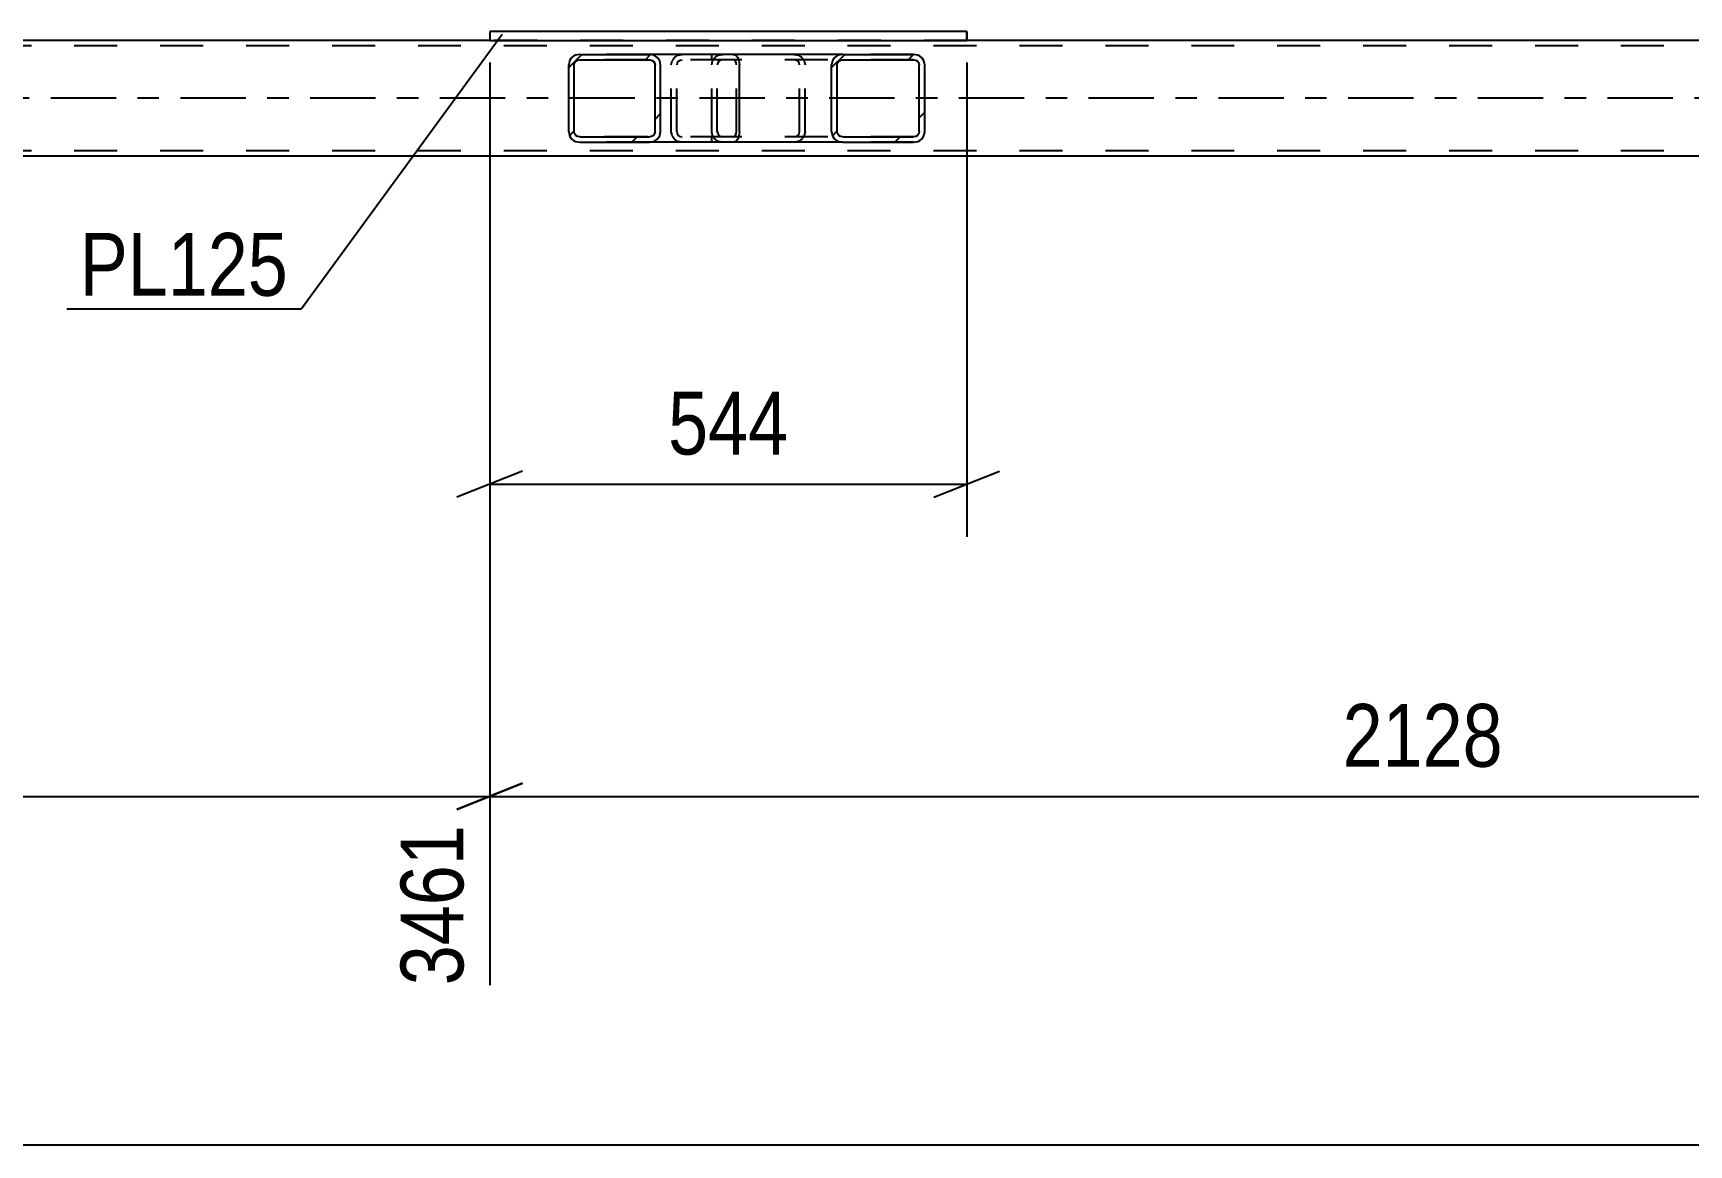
# Model space of a CAD drawing. Header units: millimetres. Extents: x -857 to 332, y -866 to -25.
# Drawn here: x -719.2 to -643.6, y -601.4 to -550.7 of the extents above; entities that cross this region are included whole.
import ezdxf

# ---------------------------------------------------------------- set-up
doc = ezdxf.new("R2010")
doc.units = ezdxf.units.MM
doc.linetypes.add('DXK_LINE_DOT2', pattern=[3.9198, 1.9599, -1.9599])
doc.linetypes.add('DXK_LINE_DOT3', pattern=[5.9187, 2.979, -0.9799, 0.9799, -0.9799])
doc.styles.add('Arial Narrow', font='ARIALN.TTF', dxfattribs={"height": 0.2})

# ---------------------------------------------------------------- blocks, each defined once
blk = doc.blocks.new('Part-570386455-8836 - 8305')
at = {"color": 7, "linetype": 'DXK_LINE_DOT2'}
for p, q in [((-111.678, -551.249), (-792.019, -551.249)), ((-676.576, -551.009), (-698.339, -551.009)), ((-111.678, -556.049), (-792.019, -556.049))]:
    blk.add_line(p, q, dxfattribs=at)
at = {"color": 2, "linetype": 'Continuous'}
for p, q in [((-698.339, -551.009), (-761.71, -551.009)), ((-613.205, -551.009), (-676.576, -551.009)), ((-111.678, -556.289), (-792.019, -556.289))]:
    blk.add_line(p, q, dxfattribs=at)
at = {"color": 7, "linetype": 'DXK_LINE_DOT3'}
blk.add_line((-111.678, -553.649), (-792.019, -553.649), dxfattribs=at)
blk = doc.blocks.new('Part-570386455-8449 - 8305')
at = {"linetype": 'Continuous'}
h = blk.add_hatch(dxfattribs=at)
h.set_pattern_fill('', scale=0.7, style=0, pattern_type=0)
h.set_pattern_definition([(45, (-682.7053, -555.3532), (-1.57154, 1.57154), [])])
h.paths.add_polyline_path([(-682.744, -555.169), (-682.705, -555.353), (-682.595, -555.509), (-682.429, -555.613), (-682.233, -555.649), (-678.998, -555.649), (-678.803, -555.613), (-678.637, -555.509), (-678.526, -555.353), (-678.487, -555.169), (-678.487, -552.129), (-678.526, -551.946), (-678.637, -551.79), (-678.803, -551.686), (-678.998, -551.649), (-682.233, -551.649), (-682.429, -551.686), (-682.595, -551.79), (-682.705, -551.946), (-682.744, -552.129)])
h.paths.add_polyline_path([(-682.469, -552.038), (-682.414, -551.96), (-682.331, -551.908), (-682.233, -551.889), (-678.998, -551.889), (-678.901, -551.908), (-678.818, -551.96), (-678.762, -552.038), (-678.743, -552.129), (-678.743, -555.169), (-678.762, -555.261), (-678.818, -555.339), (-678.901, -555.391), (-678.998, -555.409), (-682.233, -555.409), (-682.331, -555.391), (-682.414, -555.339), (-682.469, -555.261), (-682.489, -555.169), (-682.489, -552.129)])
at = {"color": 7, "linetype": 'DXK_LINE_DOT2'}
for p, q in [((-688.209, -552.129), (-688.171, -551.946)), ((-688.209, -555.169), (-688.209, -552.129)), ((-687.935, -552.038), (-687.954, -552.129)), ((-687.954, -555.169), (-687.954, -552.129)), ((-687.879, -551.96), (-687.935, -552.038)), ((-687.894, -551.686), (-687.699, -551.649)), ((-687.796, -551.908), (-687.879, -551.96)), ((-687.699, -551.889), (-687.796, -551.908)), ((-687.217, -551.649), (-687.699, -551.649)), ((-678.998, -551.889), (-687.699, -551.889)), ((-684.463, -551.649), (-684.268, -551.686)), ((-684.366, -551.908), (-684.463, -551.889)), ((-684.283, -551.96), (-684.366, -551.908)), ((-684.228, -552.038), (-684.283, -551.96)), ((-684.208, -552.129), (-684.228, -552.038)), ((-684.208, -555.169), (-684.208, -552.129)), ((-683.992, -551.946), (-683.953, -552.129)), ((-683.953, -555.169), (-683.953, -552.129)), ((-678.998, -551.649), (-682.233, -551.649)), ((-688.171, -555.353), (-688.209, -555.169)), ((-687.954, -555.169), (-687.935, -555.261)), ((-684.228, -555.261), (-684.208, -555.169)), ((-683.953, -555.169), (-683.992, -555.353)), ((-687.935, -555.261), (-687.879, -555.339)), ((-687.699, -555.649), (-687.894, -555.613)), ((-687.879, -555.339), (-687.796, -555.391)), ((-687.796, -555.391), (-687.699, -555.409)), ((-678.998, -555.409), (-687.699, -555.409)), ((-687.217, -555.649), (-687.699, -555.649)), ((-684.463, -555.409), (-684.366, -555.391)), ((-684.268, -555.613), (-684.463, -555.649)), ((-684.366, -555.391), (-684.283, -555.339)), ((-684.283, -555.339), (-684.228, -555.261)), ((-678.998, -555.649), (-682.233, -555.649))]:
    blk.add_line(p, q, dxfattribs=at)
at = {"color": 2, "linetype": 'Continuous'}
for p, q in [((-682.233, -551.649), (-687.217, -551.649)), ((-682.705, -551.946), (-682.744, -552.129)), ((-682.744, -555.169), (-682.744, -552.129)), ((-682.489, -552.129), (-682.469, -552.038)), ((-682.489, -555.169), (-682.489, -552.129)), ((-682.469, -552.038), (-682.414, -551.96)), ((-682.233, -551.649), (-682.429, -551.686)), ((-682.414, -551.96), (-682.331, -551.908)), ((-682.331, -551.908), (-682.233, -551.889)), ((-682.233, -551.649), (-678.998, -551.649)), ((-682.233, -551.889), (-678.998, -551.889)), ((-678.803, -551.686), (-678.998, -551.649)), ((-678.998, -551.889), (-678.901, -551.908)), ((-678.901, -551.908), (-678.818, -551.96)), ((-678.818, -551.96), (-678.762, -552.038)), ((-678.762, -552.038), (-678.743, -552.129)), ((-678.743, -555.169), (-678.743, -552.129)), ((-678.487, -552.129), (-678.526, -551.946)), ((-678.487, -555.169), (-678.487, -552.129)), ((-682.744, -555.169), (-682.705, -555.353)), ((-682.469, -555.261), (-682.489, -555.169)), ((-678.743, -555.169), (-678.762, -555.261)), ((-678.526, -555.353), (-678.487, -555.169)), ((-682.233, -555.649), (-687.217, -555.649)), ((-682.414, -555.339), (-682.469, -555.261)), ((-682.429, -555.613), (-682.233, -555.649)), ((-682.331, -555.391), (-682.414, -555.339)), ((-682.233, -555.409), (-682.331, -555.391)), ((-682.233, -555.409), (-678.998, -555.409)), ((-682.233, -555.649), (-678.998, -555.649)), ((-678.901, -555.391), (-678.998, -555.409)), ((-678.998, -555.649), (-678.803, -555.613)), ((-678.818, -555.339), (-678.901, -555.391)), ((-678.762, -555.261), (-678.818, -555.339))]:
    blk.add_line(p, q, dxfattribs=at)
at = {"color": 7, "linetype": 'DXK_LINE_DOT2'}
for centre, start, end in [((-687.718, -552.15), 110.75832, 155.68004), ((-684.444, -552.15), 24.31996, 69.24168), ((-687.718, -555.149), 204.31996, 249.24168), ((-684.444, -555.149), 290.75832, 335.68004)]:
    blk.add_arc(centre, 0.496, start, end, dxfattribs=at)
at = {"color": 2, "linetype": 'Continuous'}
for centre, start, end in [((-682.253, -552.15), 110.75832, 155.68005), ((-678.979, -552.15), 24.31995, 69.24168), ((-682.253, -555.149), 204.31995, 249.24168), ((-678.979, -555.149), 290.75832, 335.68005)]:
    blk.add_arc(centre, 0.496, start, end, dxfattribs=at)
blk = doc.blocks.new('Part-570386455-8448 - 8305')
at = {"linetype": 'Continuous'}
h = blk.add_hatch(dxfattribs=at)
h.set_pattern_fill('', scale=0.7, style=0, pattern_type=0)
h.set_pattern_definition([(45, (-694.6964, -555.3532), (-1.57154, 1.57154), [])])
h.paths.add_polyline_path([(-694.735, -555.169), (-694.696, -555.353), (-694.587, -555.509), (-694.424, -555.613), (-694.232, -555.649), (-691.048, -555.649), (-690.855, -555.613), (-690.692, -555.509), (-690.583, -555.353), (-690.545, -555.169), (-690.545, -552.129), (-690.583, -551.946), (-690.692, -551.79), (-690.855, -551.686), (-691.048, -551.649), (-694.232, -551.649), (-694.424, -551.686), (-694.587, -551.79), (-694.696, -551.946), (-694.735, -552.129)])
h.paths.add_polyline_path([(-694.464, -552.038), (-694.41, -551.96), (-694.328, -551.908), (-694.232, -551.889), (-691.048, -551.889), (-690.951, -551.908), (-690.87, -551.96), (-690.815, -552.038), (-690.796, -552.129), (-690.796, -555.169), (-690.815, -555.261), (-690.87, -555.339), (-690.951, -555.391), (-691.048, -555.409), (-694.232, -555.409), (-694.328, -555.391), (-694.41, -555.339), (-694.464, -555.261), (-694.483, -555.169), (-694.483, -552.129)])
at = {"color": 2, "linetype": 'Continuous'}
for p, q in [((-694.696, -551.946), (-694.735, -552.129)), ((-694.735, -555.169), (-694.735, -552.129)), ((-694.483, -552.129), (-694.464, -552.038)), ((-694.483, -555.169), (-694.483, -552.129)), ((-694.464, -552.038), (-694.41, -551.96)), ((-694.232, -551.649), (-694.424, -551.686)), ((-694.41, -551.96), (-694.328, -551.908)), ((-694.328, -551.908), (-694.232, -551.889)), ((-694.232, -551.649), (-691.048, -551.649)), ((-694.232, -551.889), (-691.048, -551.889)), ((-687.217, -551.649), (-691.048, -551.649)), ((-690.855, -551.686), (-691.048, -551.649)), ((-691.048, -551.889), (-690.951, -551.908)), ((-690.951, -551.908), (-690.87, -551.96)), ((-690.87, -551.96), (-690.815, -552.038)), ((-690.815, -552.038), (-690.796, -552.129)), ((-690.796, -555.169), (-690.796, -552.129)), ((-690.545, -552.129), (-690.583, -551.946)), ((-690.545, -555.169), (-690.545, -552.129)), ((-687.217, -551.649), (-687.113, -551.686)), ((-687.113, -551.686), (-687.026, -551.79)), ((-687.026, -551.79), (-686.967, -551.946)), ((-686.967, -551.946), (-686.946, -552.129)), ((-686.946, -555.169), (-686.946, -552.129)), ((-694.735, -555.169), (-694.696, -555.353)), ((-694.464, -555.261), (-694.483, -555.169)), ((-690.796, -555.169), (-690.815, -555.261)), ((-690.583, -555.353), (-690.545, -555.169)), ((-686.946, -555.169), (-686.967, -555.353)), ((-694.41, -555.339), (-694.464, -555.261)), ((-694.424, -555.613), (-694.232, -555.649)), ((-694.328, -555.391), (-694.41, -555.339)), ((-694.232, -555.409), (-694.328, -555.391)), ((-694.232, -555.409), (-691.048, -555.409)), ((-694.232, -555.649), (-691.048, -555.649)), ((-690.951, -555.391), (-691.048, -555.409)), ((-691.048, -555.649), (-690.855, -555.613)), ((-687.217, -555.649), (-691.048, -555.649)), ((-690.87, -555.339), (-690.951, -555.391)), ((-690.815, -555.261), (-690.87, -555.339)), ((-687.113, -555.613), (-687.217, -555.649)), ((-687.026, -555.509), (-687.113, -555.613)), ((-686.967, -555.353), (-687.026, -555.509))]:
    blk.add_line(p, q, dxfattribs=at)
at = {"color": 7, "linetype": 'DXK_LINE_DOT2'}
for p, q in [((-691.048, -551.649), (-694.232, -551.649)), ((-687.217, -551.889), (-694.232, -551.889)), ((-690.054, -552.129), (-690.016, -551.946)), ((-690.054, -555.169), (-690.054, -552.129)), ((-689.784, -552.038), (-689.803, -552.129)), ((-689.803, -555.169), (-689.803, -552.129)), ((-689.729, -551.96), (-689.784, -552.038)), ((-689.744, -551.686), (-689.552, -551.649)), ((-689.729, -551.96), (-689.707, -551.946)), ((-689.707, -551.946), (-689.648, -551.908)), ((-689.648, -551.908), (-689.552, -551.889)), ((-688.209, -551.889), (-688.209, -551.649)), ((-687.165, -551.908), (-687.217, -551.889)), ((-687.121, -551.96), (-687.165, -551.908)), ((-687.092, -552.038), (-687.121, -551.96)), ((-687.082, -552.129), (-687.092, -552.038)), ((-687.082, -555.169), (-687.082, -552.129)), ((-690.016, -555.353), (-690.054, -555.169)), ((-689.803, -555.169), (-689.784, -555.261)), ((-687.092, -555.261), (-687.082, -555.169)), ((-687.217, -555.409), (-694.232, -555.409)), ((-691.048, -555.649), (-694.232, -555.649)), ((-689.784, -555.261), (-689.729, -555.339)), ((-689.552, -555.649), (-689.744, -555.613)), ((-689.729, -555.339), (-689.707, -555.353)), ((-689.707, -555.353), (-689.648, -555.391)), ((-689.648, -555.391), (-689.552, -555.409)), ((-688.209, -555.649), (-688.209, -555.409)), ((-687.217, -555.409), (-687.165, -555.391)), ((-687.165, -555.391), (-687.121, -555.339)), ((-687.121, -555.339), (-687.092, -555.261))]:
    blk.add_line(p, q, dxfattribs=at)
at = {"color": 2, "linetype": 'Continuous'}
for centre, start, end in [((-694.246, -552.145), 111.19409, 156.15058), ((-691.033, -552.145), 23.84942, 68.80591), ((-694.246, -555.154), 203.84942, 248.80591), ((-691.033, -555.154), 291.19409, 336.15058)]:
    blk.add_arc(centre, 0.492, start, end, dxfattribs=at)
at = {"color": 7, "linetype": 'DXK_LINE_DOT2'}
for centre, start, end in [((-689.566, -552.145), 111.1941, 156.15059), ((-689.566, -555.154), 203.84941, 248.8059)]:
    blk.add_arc(centre, 0.492, start, end, dxfattribs=at)
blk = doc.blocks.new('Part-570386455-8732 - 8305')
at = {"color": 2, "linetype": 'Continuous'}
for p, q in [((-698.339, -550.609), (-698.339, -551.009)), ((-676.576, -550.609), (-698.339, -550.609)), ((-676.576, -550.609), (-676.576, -551.009)), ((-676.576, -550.609), (-676.576, -550.609)), ((-698.339, -551.009), (-676.576, -551.009)), ((-676.576, -551.009), (-676.576, -551.009))]:
    blk.add_line(p, q, dxfattribs=at)
at = {"color": 7, "linetype": 'DXK_LINE_DOT2'}
for p, q in [((-698.339, -550.609), (-698.339, -551.009)), ((-676.576, -551.009), (-676.576, -550.609)), ((-676.576, -550.609), (-676.576, -550.609)), ((-676.576, -551.009), (-676.576, -551.009))]:
    blk.add_line(p, q, dxfattribs=at)
blk = doc.blocks.new('StraightDimension-570386455-8952 - 8305')
at = {"color": 7, "linetype": 'Continuous'}
blk.add_line((-807.214, -601.377), (-111.038, -601.377), dxfattribs=at)
blk = doc.blocks.new('StraightDimension-570386455-9578 - 8305')
at = {"color": 7, "linetype": 'Continuous'}
for p, q in [((-698.339, -552.009), (-698.339, -573.646)), ((-676.576, -552.009), (-676.576, -573.646)), ((-696.839, -570.646), (-699.839, -571.846)), ((-678.076, -571.846), (-675.076, -570.646)), ((-698.339, -571.246), (-676.576, -571.246))]:
    blk.add_line(p, q, dxfattribs=at)
at = {"color": 0}
blk.add_wipeout([(-684.115, -570.496), (-684.115, -566.296), (-690.799, -566.296), (-690.799, -570.496)], dxfattribs=at)
at = {"color": 3, "style": 'Arial Narrow'}
blk.add_text('544', height=2.8633, dxfattribs=at).set_placement((-690.199, -569.896))
blk = doc.blocks.new('StraightDimension-570386455-20043 - 8305')
at = {"color": 7, "linetype": 'Continuous'}
for p, q in [((-698.339, -552.009), (-698.339, -594.097)), ((-696.839, -584.884), (-699.839, -586.084)), ((-698.339, -585.484), (-613.205, -585.484))]:
    blk.add_line(p, q, dxfattribs=at)
at = {"color": 0}
blk.add_wipeout([(-651.515, -584.734), (-651.515, -580.534), (-660.028, -580.534), (-660.028, -584.734)], dxfattribs=at)
at = {"color": 3, "style": 'Arial Narrow'}
blk.add_text('2128', height=2.8633, dxfattribs=at).set_placement((-659.428, -584.134))
blk = doc.blocks.new('StraightDimension-570386455-20044 - 8305')
at = {"color": 7, "linetype": 'Continuous'}
for p, q in [((-698.339, -552.009), (-698.339, -594.097)), ((-699.839, -586.084), (-696.839, -584.884)), ((-783.473, -585.484), (-698.339, -585.484))]:
    blk.add_line(p, q, dxfattribs=at)
at = {"color": 0, "linetype": 'Continuous'}
blk.add_wipeout([(-698.939, -586.184), (-703.139, -586.184), (-703.139, -594.697), (-698.939, -594.697)], dxfattribs=at)
at = {"color": 3, "linetype": 'Continuous', "style": 'Arial Narrow'}
blk.add_text('3461', height=2.8633, rotation=90.00021, dxfattribs=at).set_placement((-699.539, -594.097))
blk = doc.blocks.new('Mark-570386455-8728 - 8305')
at = {"color": 30, "linetype": 'Continuous'}
for p in [(-697.774, -550.743), (-717.633, -563.254)]:
    blk.add_line(p, (-706.929, -563.254), dxfattribs=at)
at = {"color": 0}
blk.add_wipeout([(-707.529, -562.654), (-707.529, -559.654), (-717.033, -559.654), (-717.033, -562.654)], dxfattribs=at)
blk.add_wipeout([(-707.529, -562.654), (-707.529, -559.654), (-717.033, -559.654), (-717.033, -562.654)], dxfattribs=at)
at = {"color": 3, "style": 'Arial Narrow'}
blk.add_text('PL125', height=2.8633, dxfattribs=at).set_placement((-717.033, -562.654))

msp = doc.modelspace()

# ---------------------------------------------------------------- block references
for name in ['Part-570386455-8732 - 8305', 'Part-570386455-8836 - 8305', 'Part-570386455-8448 - 8305', 'Part-570386455-8449 - 8305', 'StraightDimension-570386455-8952 - 8305']:
    msp.add_blockref(name, (0, 0))

# ---------------------------------------------------------------- next in the draw order: block references
msp.add_blockref('StraightDimension-570386455-9578 - 8305', (0, 0))

# ---------------------------------------------------------------- next in the draw order: block references
msp.add_blockref('StraightDimension-570386455-20043 - 8305', (0, 0))

# ---------------------------------------------------------------- next in the draw order: block references
msp.add_blockref('StraightDimension-570386455-20044 - 8305', (0, 0))

# ---------------------------------------------------------------- next in the draw order: block references
msp.add_blockref('Mark-570386455-8728 - 8305', (0, 0))

doc.saveas('drawing.dxf')
